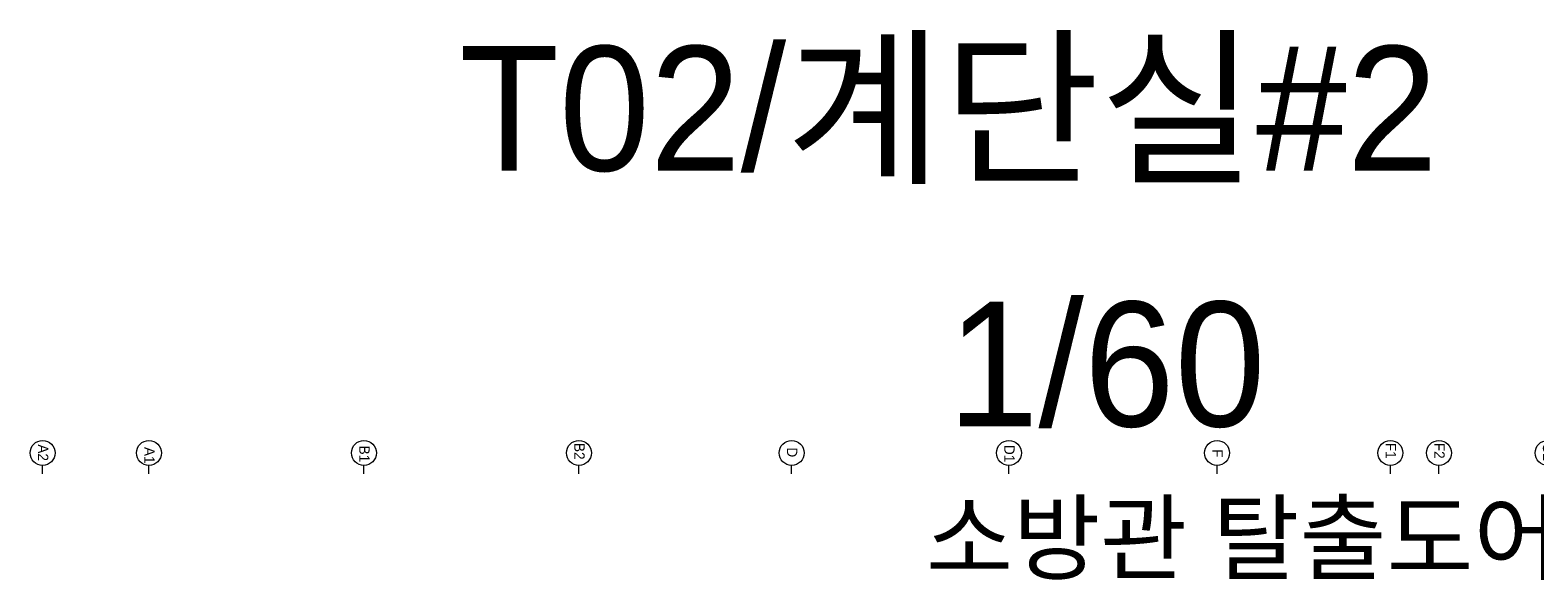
# Model space of a CAD drawing. Header units: millimetres. Extents: x -75040 to 92617, y -36837 to 48530.
# Drawn here: x -75040 to -9865, y -14144 to 9667 of the extents above; entities that cross this region are included whole.
import ezdxf
from ezdxf.enums import TextEntityAlignment as Align

# ---------------------------------------------------------------- set-up
doc = ezdxf.new("R2010")
doc.units = ezdxf.units.MM
doc.header["$LTSCALE"] = 60
doc.layers.add('#체크사항0208', color=20, linetype='Continuous', plot=False)
doc.layers.add('CK', color=221, linetype='Continuous', plot=False)
doc.layers.add('A-TEXT', color=3, linetype='Continuous', lineweight=9)
doc.styles.add('Gtx', font='')
doc.styles.get('Gtx').set_extended_font_data('Dotum')

# ---------------------------------------------------------------- blocks, each defined once
blk = doc.blocks.new('A$C9ac67253')
at = {"layer": 'CK', "linetype": 'Continuous', "elevation": 0}
for points in [[(0, 119300), (-360, 119300, -1), (-1440, 119300, -1), (-360, 119300, 0)], [(0, 109800), (-360, 109800, -1), (-1440, 109800, -1), (-360, 109800, 0)], [(0, 98800), (-360, 98800, -1), (-1440, 98800, -1), (-360, 98800, 0)], [(0, 87800), (-360, 87800, -1), (-1440, 87800, -1), (-360, 87800, 0)], [(0, 82800), (-360, 82800, -1), (-1440, 82800, -1), (-360, 82800, 0)], [(0, 74500), (-360, 74500, -1), (-1440, 74500, -1), (-360, 74500, 0)], [(0, 41800), (-360, 41800, -1), (-1440, 41800, -1), (-360, 41800, 0)], [(0, 32400), (-360, 32400, -1), (-1440, 32400, -1), (-360, 32400, 0)], [(0, 23200), (-360, 23200, -1), (-1440, 23200, -1), (-360, 23200, 0)], [(0, 13900), (-360, 13900, -1), (-1440, 13900, -1), (-360, 13900, 0)]]:
    blk.add_lwpolyline(points, format="xyb", dxfattribs=at)
at = {"layer": 'CK', "linetype": 'Continuous'}
for points in [[(0, 114800), (-360, 114800, -1), (-1440, 114800, -1), (-360, 114800, 0)], [(0, 78300), (-360, 78300, -1), (-1440, 78300, -1), (-360, 78300, 0)], [(0, 65100), (-360, 65100, -1), (-1440, 65100, -1), (-360, 65100, 0)], [(0, 60400), (-360, 60400, -1), (-1440, 60400, -1), (-360, 60400, 0)], [(0, 58300), (-360, 58300, -1), (-1440, 58300, -1), (-360, 58300, 0)], [(0, 50800), (-360, 50800, -1), (-1440, 50800, -1), (-360, 50800, 0)], [(0, 4600), (-360, 4600, -1), (-1440, 4600, -1), (-360, 4600, 0)], [(0, 0), (-360, 0, -1), (-1440, 0, -1), (-360, 0, 0)]]:
    blk.add_lwpolyline(points, format="xyb", dxfattribs=at)
at = {"layer": 'CK', "linetype": 'Continuous', "style": 'Gtx'}
for s, p in [('N', (-1097, 119096)), ('M', (-1168, 114596)), ('L2', (-1380, 109514)), ('L', (-1050, 98596)), ('K2', (-1323, 87596)), ('K', (-1125, 82596)), ('J', (-912, 78096)), ('H', (-1117, 74296)), ('G2', (-1336, 64896)), ('F2', (-1339, 60196)), ('F1', (-1339, 58096)), ('F', (-1063, 50596)), ('D1', (-1247, 41596)), ('D', (-1140, 32196)), ('B2', (-1332, 22996)), ('B1', (-1219, 13696)), ('A1', (-1158, 4396)), ('A2', (-1272, -204))]:
    blk.add_text(s, height=450, dxfattribs=at).set_placement(p)

msp = doc.modelspace()

# ---------------------------------------------------------------- block references
at = {"layer": 'CK', "rotation": 270}
msp.add_blockref('A$C9ac67253', (-74500, -9546.2), dxfattribs=at)

# ---------------------------------------------------------------- texts
at = {"layer": '#체크사항0208', "style": 'Gtx'}
msp.add_text('소방관 탈출도어 높이 축소 필요', height=3000, dxfattribs=at).set_placement((-9634.1, -12280.2), align=Align.MIDDLE)
at = {"layer": 'A-TEXT', "style": 'Gtx'}
for s, p in [('T02/계단실#2', (-56474.9, 3575.7)), ('1/60', (-35351.3, -7497.9))]:
    msp.add_text(s, height=5400, dxfattribs=at).set_placement(p)

doc.saveas('drawing.dxf')
